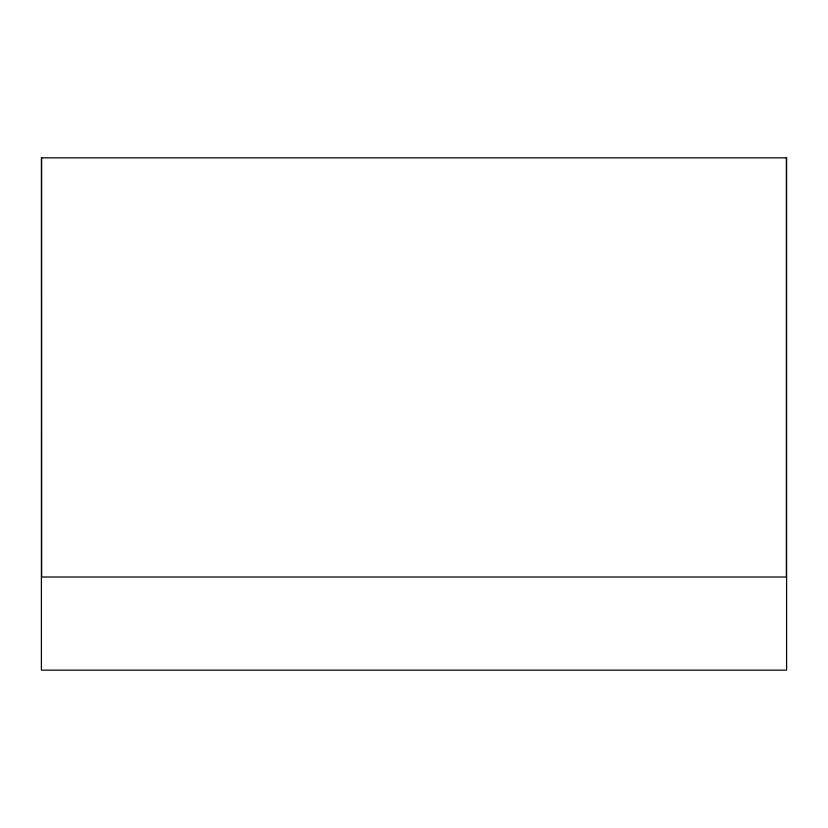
<?xml version="1.0" encoding="UTF-8"?>
<svg xmlns="http://www.w3.org/2000/svg" width="828" height="828" viewBox="0 0 828 828"><rect width="100%" height="100%" fill="white"/><g stroke="black" fill="none" stroke-linecap="round" stroke-linejoin="round"><path stroke-width="1.24" d="M786.372 157.837L786.372 577.012L41.638 577.012L41.628 157.837M786.6 157.837L41.4 157.837L41.4 670.162L786.6 670.162L786.6 157.837"/></g></svg>
